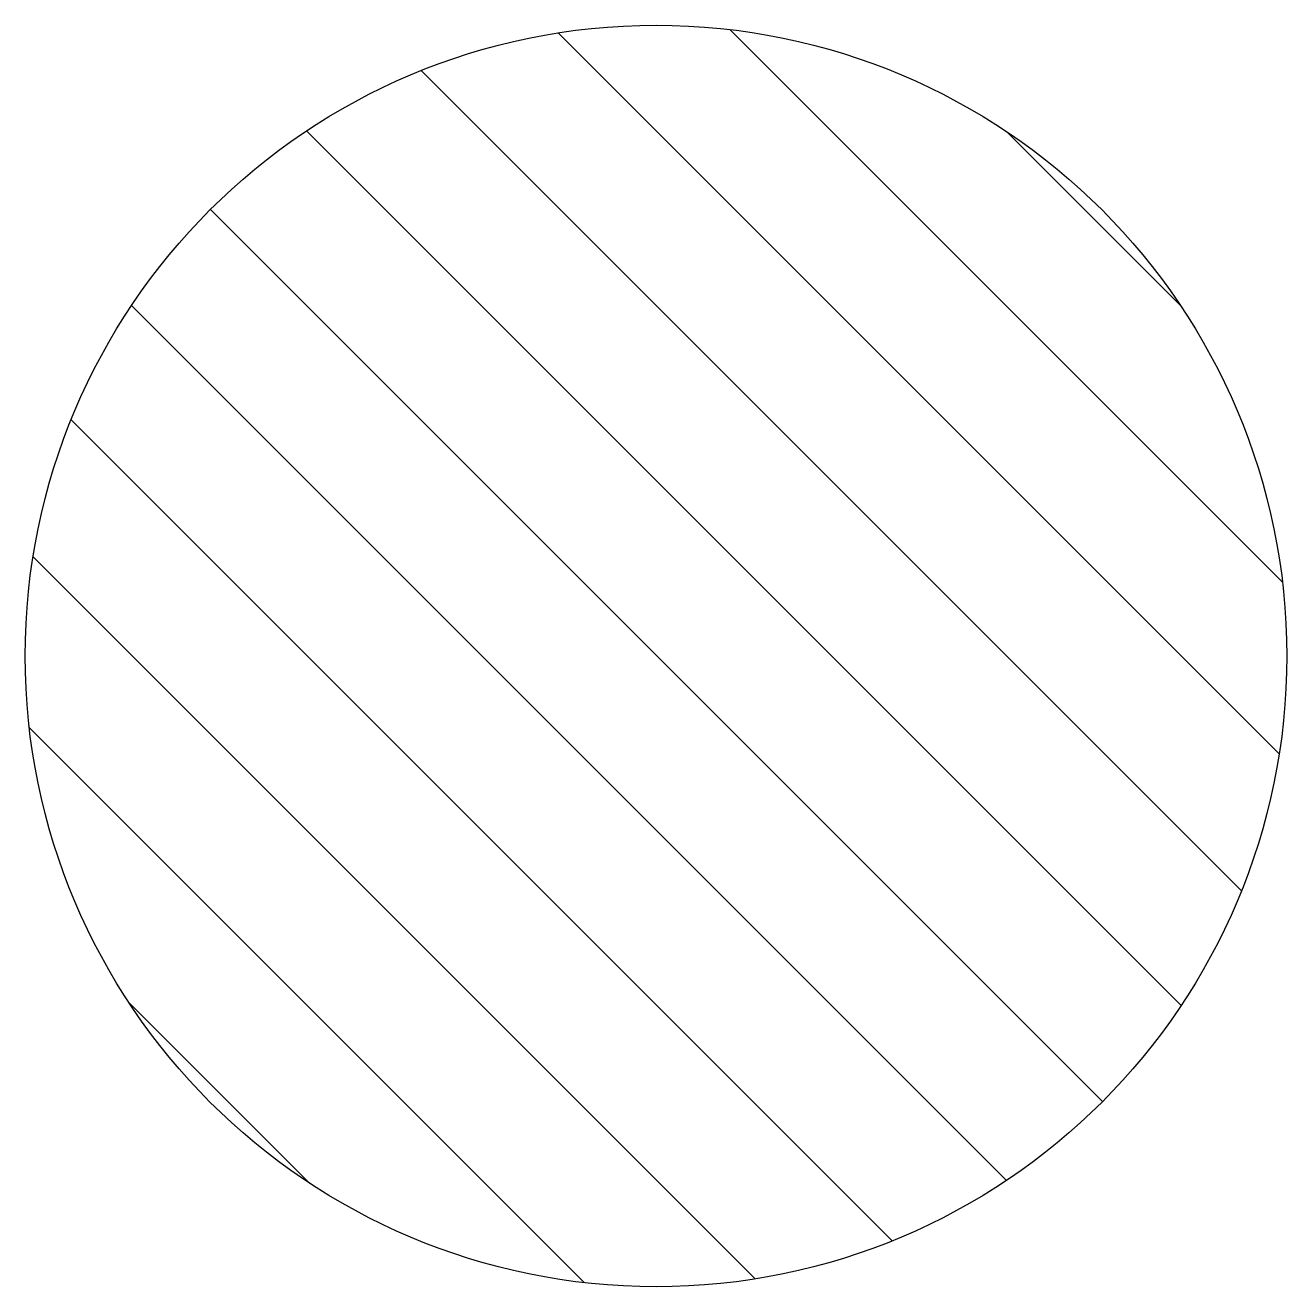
# Model space of a CAD drawing. Units: millimetres at full size, sheet at 1:100. Extents: x -9429 to 2816, y -9612 to 2633.
import ezdxf

# ---------------------------------------------------------------- set-up
doc = ezdxf.new("R2010")
doc.units = ezdxf.units.MM
doc.header["$LTSCALE"] = 100
doc.layers.add('0-0', color=7, linetype='Continuous')

msp = doc.modelspace()

# ---------------------------------------------------------------- linework, layer by layer
at = {"layer": '0-0'}
for p, q in [((2774.4, -2774.4), (-2590.7, 2590.7)), ((2742.3, -4439.3), (-4255.6, 2558.6)), ((2375.9, -5770), (-5586.3, 2192.2)), ((1790.7, -6881.9), (-6698.2, 1607.1)), ((1782.7, -85.6), (98, 1599)), ((1026.9, -7815.2), (-7631.5, 843.3)), ((95.2, -8580.5), (-8396.8, -88.5)), ((-1015, -9167.4), (-8983.7, -1198.6)), ((-2343.3, -9536.1), (-9352.4, -2527)), ((-4004.1, -9572.3), (-9388.7, -4187.8)), ((-6664.7, -8608.8), (-8425.2, -6848.4))]:
    msp.add_line(p, q, dxfattribs=at)
msp.add_circle((-3306.1, -3489.8), 6122.4, dxfattribs=at)

doc.saveas('drawing.dxf')
